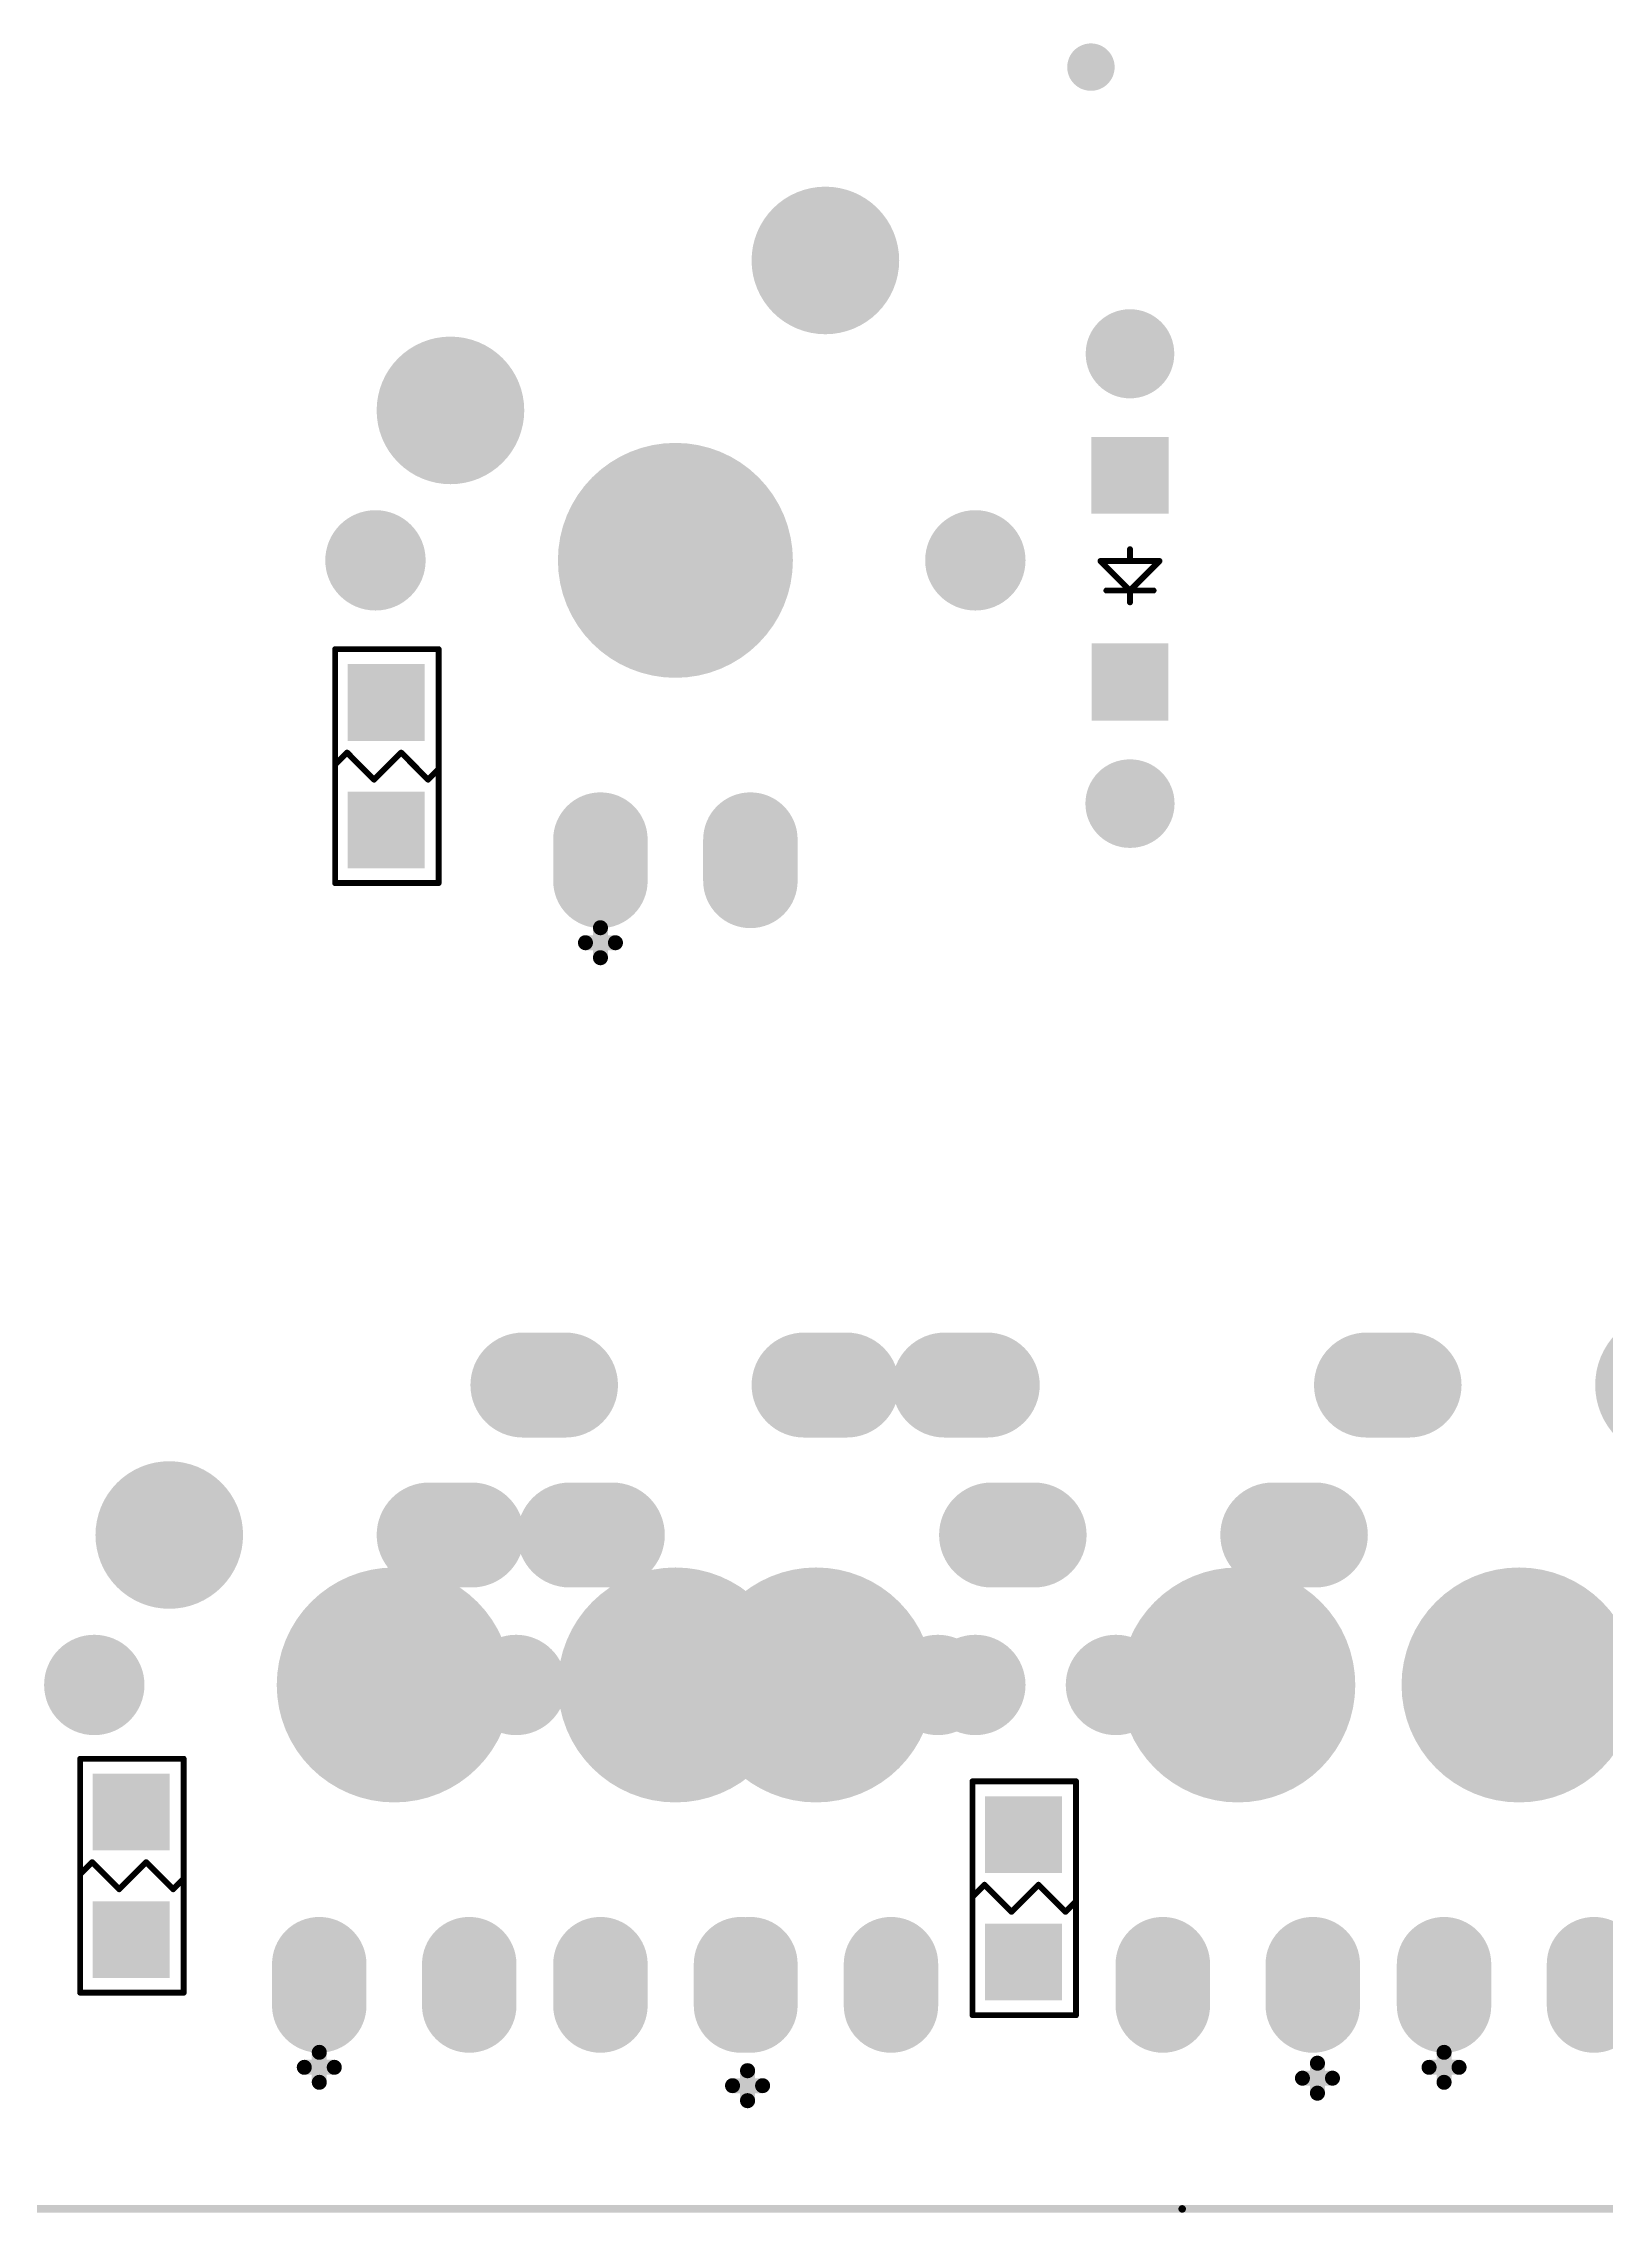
# Model space of a CAD drawing. Extents: x 407 to 769, y 688 to 804.
# Drawn here: x 620.35 to 646.83, y 689.54 to 726.29 of the extents above; entities that cross this region are included whole.
import ezdxf

# ---------------------------------------------------------------- set-up
doc = ezdxf.new("R2010")
doc.units = 0
doc.layers.get('0').update_dxf_attribs({"linetype": 'CONTINUOUS'})
for name, color, linetype in [('BOTTOMOVERLAY', 54, 'CONTINUOUS'), ('BOTTOMPASTE', 16, 'CONTINUOUS'), ('BOTTOMSOLDER', 6, 'CONTINUOUS'), ('KEEPOUTLAYER', 6, 'CONTINUOUS'), ('MULTILAYER', 9, 'CONTINUOUS'), ('TOPSOLDER', 216, 'CONTINUOUS')]:
    doc.layers.add(name, color=color, linetype=linetype)

# ---------------------------------------------------------------- blocks, each defined once
blk = doc.blocks.new('R0805_B_11')
at = {"layer": 'BOTTOMOVERLAY', "const_width": 0.1}
for points in [[(-0.889, 1.981), (0.864, 1.981)], [(-0.889, -1.981), (-0.889, 1.981)], [(0.864, -1.981), (0.864, 1.981)], [(-0.889, 0.025), (-0.686, 0.229)], [(-0.686, 0.229), (-0.229, -0.229)], [(-0.229, -0.229), (0, 0)], [(0, 0), (0.229, 0.229)], [(0.229, 0.229), (0.686, -0.229)], [(0.686, -0.229), (0.864, -0.051)], [(-0.889, -1.981), (0.864, -1.981)]]:
    blk.add_lwpolyline(points, dxfattribs=at)
at = {"layer": 'BOTTOMOVERLAY', "const_width": 0.05}
for points in [[(-0.914, 1.981, 1), (-0.864, 1.981, 1)], [(-0.914, 1.981, 1), (-0.864, 1.981, 1)], [(0.839, 1.981, 1), (0.889, 1.981, 1)], [(0.839, 1.981, 1), (0.889, 1.981, 1)], [(-0.914, 0.025, 1), (-0.864, 0.025, 1)], [(-0.711, 0.229, 1), (-0.661, 0.229, 1)], [(-0.711, 0.229, 1), (-0.661, 0.229, 1)], [(-0.025, 0, 1), (0.025, 0, 1)], [(-0.025, 0, 1), (0.025, 0, 1)], [(0.204, 0.229, 1), (0.254, 0.229, 1)], [(0.204, 0.229, 1), (0.254, 0.229, 1)], [(-0.254, -0.229, 1), (-0.204, -0.229, 1)], [(-0.254, -0.229, 1), (-0.204, -0.229, 1)], [(0.661, -0.229, 1), (0.711, -0.229, 1)], [(0.661, -0.229, 1), (0.711, -0.229, 1)], [(0.839, -0.051, 1), (0.889, -0.051, 1)], [(-0.914, -1.981, 1), (-0.864, -1.981, 1)], [(-0.914, -1.981, 1), (-0.864, -1.981, 1)], [(0.839, -1.981, 1), (0.889, -1.981, 1)], [(0.839, -1.981, 1), (0.889, -1.981, 1)]]:
    blk.add_lwpolyline(points, format="xyb", close=True, dxfattribs=at)
at = {"layer": 'BOTTOMPASTE'}
for points in [[(0.625, 0.428), (0.625, 1.728), (-0.675, 0.428), (-0.675, 1.728)], [(0.625, -1.731), (0.625, -0.431), (-0.675, -1.731), (-0.675, -0.431)]]:
    blk.add_solid(points, dxfattribs=at)
at = {"layer": 'BOTTOMSOLDER'}
for points in [[(0.625, 0.428), (0.625, 1.728), (-0.675, 0.428), (-0.675, 1.728)], [(0.625, -1.731), (0.625, -0.431), (-0.675, -1.731), (-0.675, -0.431)]]:
    blk.add_solid(points, dxfattribs=at)
blk = doc.blocks.new('MX1UP__B_13')
at = {"layer": 'BOTTOMOVERLAY', "const_width": 0.254}
for points in [[(-1.27, -6.731), (-1.27, -6.223)], [(-1.524, -6.477), (-1.016, -6.477)]]:
    blk.add_lwpolyline(points, dxfattribs=at)
at = {"layer": 'BOTTOMOVERLAY', "const_width": 0.127}
for points in [[(-1.333, -6.223, 1), (-1.206, -6.223, 1)], [(-1.587, -6.477, 1), (-1.46, -6.477, 1)], [(-1.333, -6.731, 1), (-1.206, -6.731, 1)], [(-1.079, -6.477, 1), (-0.952, -6.477, 1)]]:
    blk.add_lwpolyline(points, format="xyb", close=True, dxfattribs=at)
at = {"layer": 'BOTTOMSOLDER'}
for points, const_width in [([(2.901, 5.08), (2.179, 5.08)], 1.778), ([(-1.27, -5.43), (-1.27, -4.73)], 1.6), ([(1.27, -5.43), (1.27, -4.73)], 1.6)]:
    blk.add_lwpolyline(points, dxfattribs=dict(at, const_width=const_width))
for points, const_width in [([(1.735, 5.08, 1), (2.624, 5.08, 1)], 0.889), ([(2.456, 5.08, 1), (3.345, 5.08, 1)], 0.889), ([(-4.435, 2.54, 1), (-3.185, 2.54, 1)], 1.25), ([(-0.995, 0, 1), (0.995, 0, 1)], 1.99), ([(-5.505, 0, 1), (-4.655, 0, 1)], 0.85), ([(4.655, 0, 1), (5.505, 0, 1)], 0.85), ([(-1.67, -4.73, 1), (-0.87, -4.73, 1)], 0.8), ([(0.87, -4.73, 1), (1.67, -4.73, 1)], 0.8), ([(-1.67, -5.43, 1), (-0.87, -5.43, 1)], 0.8), ([(0.87, -5.43, 1), (1.67, -5.43, 1)], 0.8)]:
    blk.add_lwpolyline(points, format="xyb", close=True, dxfattribs=dict(at, const_width=const_width))
at = {"layer": 'MULTILAYER'}
for points, const_width in [([(2.901, 5.08), (2.179, 5.08)], 1.778), ([(-1.27, -5.43), (-1.27, -4.73)], 1.6), ([(1.27, -5.43), (1.27, -4.73)], 1.6)]:
    blk.add_lwpolyline(points, dxfattribs=dict(at, const_width=const_width))
for points, const_width in [([(1.735, 5.08, 1), (2.624, 5.08, 1)], 0.889), ([(2.456, 5.08, 1), (3.345, 5.08, 1)], 0.889), ([(-4.435, 2.54, 1), (-3.185, 2.54, 1)], 1.25), ([(-0.995, 0, 1), (0.995, 0, 1)], 1.99), ([(-5.505, 0, 1), (-4.655, 0, 1)], 0.85), ([(4.655, 0, 1), (5.505, 0, 1)], 0.85), ([(-1.67, -4.73, 1), (-0.87, -4.73, 1)], 0.8), ([(0.87, -4.73, 1), (1.67, -4.73, 1)], 0.8), ([(-1.67, -5.43, 1), (-0.87, -5.43, 1)], 0.8), ([(0.87, -5.43, 1), (1.67, -5.43, 1)], 0.8)]:
    blk.add_lwpolyline(points, format="xyb", close=True, dxfattribs=dict(at, const_width=const_width))
at = {"layer": 'TOPSOLDER'}
for points, const_width in [([(2.901, 5.08), (2.179, 5.08)], 1.778), ([(-1.27, -5.43), (-1.27, -4.73)], 1.6), ([(1.27, -5.43), (1.27, -4.73)], 1.6)]:
    blk.add_lwpolyline(points, dxfattribs=dict(at, const_width=const_width))
for points, const_width in [([(1.735, 5.08, 1), (2.624, 5.08, 1)], 0.889), ([(2.456, 5.08, 1), (3.345, 5.08, 1)], 0.889), ([(-4.435, 2.54, 1), (-3.185, 2.54, 1)], 1.25), ([(-0.995, 0, 1), (0.995, 0, 1)], 1.99), ([(-5.505, 0, 1), (-4.655, 0, 1)], 0.85), ([(4.655, 0, 1), (5.505, 0, 1)], 0.85), ([(-1.67, -4.73, 1), (-0.87, -4.73, 1)], 0.8), ([(0.87, -4.73, 1), (1.67, -4.73, 1)], 0.8), ([(-1.67, -5.43, 1), (-0.87, -5.43, 1)], 0.8), ([(0.87, -5.43, 1), (1.67, -5.43, 1)], 0.8)]:
    blk.add_lwpolyline(points, format="xyb", close=True, dxfattribs=dict(at, const_width=const_width))
blk = doc.blocks.new('MX1UP__B_15')
at = {"layer": 'BOTTOMOVERLAY', "const_width": 0.254}
for points in [[(-1.27, -6.731), (-1.27, -6.223)], [(-1.524, -6.477), (-1.016, -6.477)]]:
    blk.add_lwpolyline(points, dxfattribs=at)
at = {"layer": 'BOTTOMOVERLAY', "const_width": 0.127}
for points in [[(-1.333, -6.223, 1), (-1.206, -6.223, 1)], [(-1.587, -6.477, 1), (-1.46, -6.477, 1)], [(-1.333, -6.731, 1), (-1.206, -6.731, 1)], [(-1.079, -6.477, 1), (-0.952, -6.477, 1)]]:
    blk.add_lwpolyline(points, format="xyb", close=True, dxfattribs=at)
at = {"layer": 'BOTTOMSOLDER'}
for points, const_width in [([(1.915, 5.08, 1), (3.165, 5.08, 1)], 1.25), ([(-4.615, 2.54, 1), (-3.726, 2.54, 1)], 0.889), ([(-3.894, 2.54, 1), (-3.005, 2.54, 1)], 0.889), ([(-0.995, 0, 1), (0.995, 0, 1)], 1.99), ([(-5.505, 0, 1), (-4.655, 0, 1)], 0.85), ([(4.655, 0, 1), (5.505, 0, 1)], 0.85), ([(-1.67, -4.73, 1), (-0.87, -4.73, 1)], 0.8), ([(0.87, -4.73, 1), (1.67, -4.73, 1)], 0.8), ([(-1.67, -5.43, 1), (-0.87, -5.43, 1)], 0.8), ([(0.87, -5.43, 1), (1.67, -5.43, 1)], 0.8)]:
    blk.add_lwpolyline(points, format="xyb", close=True, dxfattribs=dict(at, const_width=const_width))
for points, const_width in [([(-3.449, 2.54), (-4.171, 2.54)], 1.778), ([(-1.27, -5.43), (-1.27, -4.73)], 1.6), ([(1.27, -5.43), (1.27, -4.73)], 1.6)]:
    blk.add_lwpolyline(points, dxfattribs=dict(at, const_width=const_width))
at = {"layer": 'MULTILAYER'}
for points, const_width in [([(1.915, 5.08, 1), (3.165, 5.08, 1)], 1.25), ([(-4.615, 2.54, 1), (-3.726, 2.54, 1)], 0.889), ([(-3.894, 2.54, 1), (-3.005, 2.54, 1)], 0.889), ([(-0.995, 0, 1), (0.995, 0, 1)], 1.99), ([(-5.505, 0, 1), (-4.655, 0, 1)], 0.85), ([(4.655, 0, 1), (5.505, 0, 1)], 0.85), ([(-1.67, -4.73, 1), (-0.87, -4.73, 1)], 0.8), ([(0.87, -4.73, 1), (1.67, -4.73, 1)], 0.8), ([(-1.67, -5.43, 1), (-0.87, -5.43, 1)], 0.8), ([(0.87, -5.43, 1), (1.67, -5.43, 1)], 0.8)]:
    blk.add_lwpolyline(points, format="xyb", close=True, dxfattribs=dict(at, const_width=const_width))
for points, const_width in [([(-3.449, 2.54), (-4.171, 2.54)], 1.778), ([(-1.27, -5.43), (-1.27, -4.73)], 1.6), ([(1.27, -5.43), (1.27, -4.73)], 1.6)]:
    blk.add_lwpolyline(points, dxfattribs=dict(at, const_width=const_width))
at = {"layer": 'TOPSOLDER'}
for points, const_width in [([(1.915, 5.08, 1), (3.165, 5.08, 1)], 1.25), ([(-4.615, 2.54, 1), (-3.726, 2.54, 1)], 0.889), ([(-3.894, 2.54, 1), (-3.005, 2.54, 1)], 0.889), ([(-0.995, 0, 1), (0.995, 0, 1)], 1.99), ([(-5.505, 0, 1), (-4.655, 0, 1)], 0.85), ([(4.655, 0, 1), (5.505, 0, 1)], 0.85), ([(-1.67, -4.73, 1), (-0.87, -4.73, 1)], 0.8), ([(0.87, -4.73, 1), (1.67, -4.73, 1)], 0.8), ([(-1.67, -5.43, 1), (-0.87, -5.43, 1)], 0.8), ([(0.87, -5.43, 1), (1.67, -5.43, 1)], 0.8)]:
    blk.add_lwpolyline(points, format="xyb", close=True, dxfattribs=dict(at, const_width=const_width))
for points, const_width in [([(-3.449, 2.54), (-4.171, 2.54)], 1.778), ([(-1.27, -5.43), (-1.27, -4.73)], 1.6), ([(1.27, -5.43), (1.27, -4.73)], 1.6)]:
    blk.add_lwpolyline(points, dxfattribs=dict(at, const_width=const_width))
blk = doc.blocks.new('IN4148G_B_36')
at = {"layer": 'BOTTOMOVERLAY', "const_width": 0.1}
for points in [[(0, 0.4), (0, 0.2)], [(0, 0.2), (-0.5, -0.3)], [(0.4, 0.2), (-0.4, 0.2)], [(0.5, -0.3), (0, 0.2)], [(0.5, -0.3), (-0.5, -0.3)], [(0, -0.3), (0, -0.5)]]:
    blk.add_lwpolyline(points, dxfattribs=at)
at = {"layer": 'BOTTOMOVERLAY', "const_width": 0.05}
for points in [[(-0.025, 0.4, 1), (0.025, 0.4, 1)], [(-0.425, 0.2, 1), (-0.375, 0.2, 1)], [(-0.025, 0.2, 1), (0.025, 0.2, 1)], [(-0.025, 0.2, 1), (0.025, 0.2, 1)], [(-0.025, 0.2, 1), (0.025, 0.2, 1)], [(0.375, 0.2, 1), (0.425, 0.2, 1)], [(-0.525, -0.3, 1), (-0.475, -0.3, 1)], [(-0.525, -0.3, 1), (-0.475, -0.3, 1)], [(-0.025, -0.3, 1), (0.025, -0.3, 1)], [(0.475, -0.3, 1), (0.525, -0.3, 1)], [(0.475, -0.3, 1), (0.525, -0.3, 1)], [(-0.025, -0.5, 1), (0.025, -0.5, 1)]]:
    blk.add_lwpolyline(points, format="xyb", close=True, dxfattribs=at)
at = {"layer": 'BOTTOMPASTE'}
for points in [[(-0.65, 1.095), (0.65, 1.095), (-0.65, 2.405), (0.65, 2.405)], [(-0.655, -2.4), (0.655, -2.4), (-0.655, -1.1), (0.655, -1.1)]]:
    blk.add_solid(points, dxfattribs=at)
at = {"layer": 'BOTTOMSOLDER', "const_width": 1.5}
for points in [[(0.005, 3.81), (-0.005, 3.81)], [(0, -3.805), (0, -3.815)]]:
    blk.add_lwpolyline(points, dxfattribs=at)
at = {"layer": 'BOTTOMSOLDER', "const_width": 0.75}
for points in [[(-0.38, 3.81, 1), (0.37, 3.81, 1)], [(-0.37, 3.81, 1), (0.38, 3.81, 1)], [(-0.375, -3.805, 1), (0.375, -3.805, 1)], [(-0.375, -3.815, 1), (0.375, -3.815, 1)]]:
    blk.add_lwpolyline(points, format="xyb", close=True, dxfattribs=at)
at = {"layer": 'BOTTOMSOLDER'}
for points in [[(-0.65, 1.095), (0.65, 1.095), (-0.65, 2.405), (0.65, 2.405)], [(-0.655, -2.4), (0.655, -2.4), (-0.655, -1.1), (0.655, -1.1)]]:
    blk.add_solid(points, dxfattribs=at)
at = {"layer": 'MULTILAYER', "const_width": 1.5}
for points in [[(0.005, 3.81), (-0.005, 3.81)], [(0, -3.805), (0, -3.815)]]:
    blk.add_lwpolyline(points, dxfattribs=at)
at = {"layer": 'MULTILAYER', "const_width": 0.75}
for points in [[(-0.38, 3.81, 1), (0.37, 3.81, 1)], [(-0.37, 3.81, 1), (0.38, 3.81, 1)], [(-0.375, -3.805, 1), (0.375, -3.805, 1)], [(-0.375, -3.815, 1), (0.375, -3.815, 1)]]:
    blk.add_lwpolyline(points, format="xyb", close=True, dxfattribs=at)
blk = doc.blocks.new('R0805_B_241')
at = {"layer": 'BOTTOMOVERLAY', "const_width": 0.1}
for points in [[(-0.889, 1.981), (0.864, 1.981)], [(-0.889, -1.981), (-0.889, 1.981)], [(0.864, -1.981), (0.864, 1.981)], [(-0.889, 0.025), (-0.686, 0.229)], [(-0.686, 0.229), (-0.229, -0.229)], [(-0.229, -0.229), (0, 0)], [(0, 0), (0.229, 0.229)], [(0.229, 0.229), (0.686, -0.229)], [(0.686, -0.229), (0.864, -0.051)], [(-0.889, -1.981), (0.864, -1.981)]]:
    blk.add_lwpolyline(points, dxfattribs=at)
at = {"layer": 'BOTTOMOVERLAY', "const_width": 0.05}
for points in [[(-0.914, 1.981, 1), (-0.864, 1.981, 1)], [(-0.914, 1.981, 1), (-0.864, 1.981, 1)], [(0.839, 1.981, 1), (0.889, 1.981, 1)], [(0.839, 1.981, 1), (0.889, 1.981, 1)], [(-0.914, 0.025, 1), (-0.864, 0.025, 1)], [(-0.711, 0.229, 1), (-0.661, 0.229, 1)], [(-0.711, 0.229, 1), (-0.661, 0.229, 1)], [(-0.025, 0, 1), (0.025, 0, 1)], [(-0.025, 0, 1), (0.025, 0, 1)], [(0.204, 0.229, 1), (0.254, 0.229, 1)], [(0.204, 0.229, 1), (0.254, 0.229, 1)], [(-0.254, -0.229, 1), (-0.204, -0.229, 1)], [(-0.254, -0.229, 1), (-0.204, -0.229, 1)], [(0.661, -0.229, 1), (0.711, -0.229, 1)], [(0.661, -0.229, 1), (0.711, -0.229, 1)], [(0.839, -0.051, 1), (0.889, -0.051, 1)], [(-0.914, -1.981, 1), (-0.864, -1.981, 1)], [(-0.914, -1.981, 1), (-0.864, -1.981, 1)], [(0.839, -1.981, 1), (0.889, -1.981, 1)], [(0.839, -1.981, 1), (0.889, -1.981, 1)]]:
    blk.add_lwpolyline(points, format="xyb", close=True, dxfattribs=at)
at = {"layer": 'BOTTOMPASTE'}
for points in [[(0.625, 0.428), (0.625, 1.728), (-0.675, 0.428), (-0.675, 1.728)], [(0.625, -1.731), (0.625, -0.431), (-0.675, -1.731), (-0.675, -0.431)]]:
    blk.add_solid(points, dxfattribs=at)
at = {"layer": 'BOTTOMSOLDER'}
for points in [[(0.625, 0.428), (0.625, 1.728), (-0.675, 0.428), (-0.675, 1.728)], [(0.625, -1.731), (0.625, -0.431), (-0.675, -1.731), (-0.675, -0.431)]]:
    blk.add_solid(points, dxfattribs=at)
blk = doc.blocks.new('R0805_B_253')
at = {"layer": 'BOTTOMOVERLAY', "const_width": 0.1}
for points in [[(-0.889, 1.981), (0.864, 1.981)], [(-0.889, -1.981), (-0.889, 1.981)], [(0.864, -1.981), (0.864, 1.981)], [(-0.889, 0.025), (-0.686, 0.229)], [(-0.686, 0.229), (-0.229, -0.229)], [(-0.229, -0.229), (0, 0)], [(0, 0), (0.229, 0.229)], [(0.229, 0.229), (0.686, -0.229)], [(0.686, -0.229), (0.864, -0.051)], [(-0.889, -1.981), (0.864, -1.981)]]:
    blk.add_lwpolyline(points, dxfattribs=at)
at = {"layer": 'BOTTOMOVERLAY', "const_width": 0.05}
for points in [[(-0.914, 1.981, 1), (-0.864, 1.981, 1)], [(-0.914, 1.981, 1), (-0.864, 1.981, 1)], [(0.839, 1.981, 1), (0.889, 1.981, 1)], [(0.839, 1.981, 1), (0.889, 1.981, 1)], [(-0.914, 0.025, 1), (-0.864, 0.025, 1)], [(-0.711, 0.229, 1), (-0.661, 0.229, 1)], [(-0.711, 0.229, 1), (-0.661, 0.229, 1)], [(-0.025, 0, 1), (0.025, 0, 1)], [(-0.025, 0, 1), (0.025, 0, 1)], [(0.204, 0.229, 1), (0.254, 0.229, 1)], [(0.204, 0.229, 1), (0.254, 0.229, 1)], [(-0.254, -0.229, 1), (-0.204, -0.229, 1)], [(-0.254, -0.229, 1), (-0.204, -0.229, 1)], [(0.661, -0.229, 1), (0.711, -0.229, 1)], [(0.661, -0.229, 1), (0.711, -0.229, 1)], [(0.839, -0.051, 1), (0.889, -0.051, 1)], [(-0.914, -1.981, 1), (-0.864, -1.981, 1)], [(-0.914, -1.981, 1), (-0.864, -1.981, 1)], [(0.839, -1.981, 1), (0.889, -1.981, 1)], [(0.839, -1.981, 1), (0.889, -1.981, 1)]]:
    blk.add_lwpolyline(points, format="xyb", close=True, dxfattribs=at)
at = {"layer": 'BOTTOMPASTE'}
for points in [[(0.625, 0.428), (0.625, 1.728), (-0.675, 0.428), (-0.675, 1.728)], [(0.625, -1.731), (0.625, -0.431), (-0.675, -1.731), (-0.675, -0.431)]]:
    blk.add_solid(points, dxfattribs=at)
at = {"layer": 'BOTTOMSOLDER'}
for points in [[(0.625, 0.428), (0.625, 1.728), (-0.675, 0.428), (-0.675, 1.728)], [(0.625, -1.731), (0.625, -0.431), (-0.675, -1.731), (-0.675, -0.431)]]:
    blk.add_solid(points, dxfattribs=at)
blk = doc.blocks.new('MX1UP_B_314')
at = {"layer": 'BOTTOMSOLDER'}
for points, const_width in [([(2.901, 5.08), (2.179, 5.08)], 1.778), ([(-3.449, 2.54), (-4.171, 2.54)], 1.778), ([(-1.27, -5.43), (-1.27, -4.73)], 1.6), ([(1.27, -5.43), (1.27, -4.73)], 1.6)]:
    blk.add_lwpolyline(points, dxfattribs=dict(at, const_width=const_width))
for points, const_width in [([(1.735, 5.08, 1), (2.624, 5.08, 1)], 0.889), ([(2.456, 5.08, 1), (3.345, 5.08, 1)], 0.889), ([(-4.615, 2.54, 1), (-3.726, 2.54, 1)], 0.889), ([(-3.894, 2.54, 1), (-3.005, 2.54, 1)], 0.889), ([(-0.995, 0, 1), (0.995, 0, 1)], 1.99), ([(-5.505, 0, 1), (-4.655, 0, 1)], 0.85), ([(4.655, 0, 1), (5.505, 0, 1)], 0.85), ([(-1.67, -4.73, 1), (-0.87, -4.73, 1)], 0.8), ([(0.87, -4.73, 1), (1.67, -4.73, 1)], 0.8), ([(-1.67, -5.43, 1), (-0.87, -5.43, 1)], 0.8), ([(0.87, -5.43, 1), (1.67, -5.43, 1)], 0.8)]:
    blk.add_lwpolyline(points, format="xyb", close=True, dxfattribs=dict(at, const_width=const_width))
at = {"layer": 'MULTILAYER'}
for points, const_width in [([(2.901, 5.08), (2.179, 5.08)], 1.778), ([(-3.449, 2.54), (-4.171, 2.54)], 1.778), ([(-1.27, -5.43), (-1.27, -4.73)], 1.6), ([(1.27, -5.43), (1.27, -4.73)], 1.6)]:
    blk.add_lwpolyline(points, dxfattribs=dict(at, const_width=const_width))
for points, const_width in [([(1.735, 5.08, 1), (2.624, 5.08, 1)], 0.889), ([(2.456, 5.08, 1), (3.345, 5.08, 1)], 0.889), ([(-4.615, 2.54, 1), (-3.726, 2.54, 1)], 0.889), ([(-3.894, 2.54, 1), (-3.005, 2.54, 1)], 0.889), ([(-0.995, 0, 1), (0.995, 0, 1)], 1.99), ([(-5.505, 0, 1), (-4.655, 0, 1)], 0.85), ([(4.655, 0, 1), (5.505, 0, 1)], 0.85), ([(-1.67, -4.73, 1), (-0.87, -4.73, 1)], 0.8), ([(0.87, -4.73, 1), (1.67, -4.73, 1)], 0.8), ([(-1.67, -5.43, 1), (-0.87, -5.43, 1)], 0.8), ([(0.87, -5.43, 1), (1.67, -5.43, 1)], 0.8)]:
    blk.add_lwpolyline(points, format="xyb", close=True, dxfattribs=dict(at, const_width=const_width))
at = {"layer": 'TOPSOLDER'}
for points, const_width in [([(2.901, 5.08), (2.179, 5.08)], 1.778), ([(-3.449, 2.54), (-4.171, 2.54)], 1.778), ([(-1.27, -5.43), (-1.27, -4.73)], 1.6), ([(1.27, -5.43), (1.27, -4.73)], 1.6)]:
    blk.add_lwpolyline(points, dxfattribs=dict(at, const_width=const_width))
for points, const_width in [([(1.735, 5.08, 1), (2.624, 5.08, 1)], 0.889), ([(2.456, 5.08, 1), (3.345, 5.08, 1)], 0.889), ([(-4.615, 2.54, 1), (-3.726, 2.54, 1)], 0.889), ([(-3.894, 2.54, 1), (-3.005, 2.54, 1)], 0.889), ([(-0.995, 0, 1), (0.995, 0, 1)], 1.99), ([(-5.505, 0, 1), (-4.655, 0, 1)], 0.85), ([(4.655, 0, 1), (5.505, 0, 1)], 0.85), ([(-1.67, -4.73, 1), (-0.87, -4.73, 1)], 0.8), ([(0.87, -4.73, 1), (1.67, -4.73, 1)], 0.8), ([(-1.67, -5.43, 1), (-0.87, -5.43, 1)], 0.8), ([(0.87, -5.43, 1), (1.67, -5.43, 1)], 0.8)]:
    blk.add_lwpolyline(points, format="xyb", close=True, dxfattribs=dict(at, const_width=const_width))
blk = doc.blocks.new('MX1UP_B_315')
at = {"layer": 'BOTTOMSOLDER'}
for points, const_width in [([(2.901, 5.08), (2.179, 5.08)], 1.778), ([(-3.449, 2.54), (-4.171, 2.54)], 1.778), ([(-1.27, -5.43), (-1.27, -4.73)], 1.6), ([(1.27, -5.43), (1.27, -4.73)], 1.6)]:
    blk.add_lwpolyline(points, dxfattribs=dict(at, const_width=const_width))
for points, const_width in [([(1.735, 5.08, 1), (2.624, 5.08, 1)], 0.889), ([(2.456, 5.08, 1), (3.345, 5.08, 1)], 0.889), ([(-4.615, 2.54, 1), (-3.726, 2.54, 1)], 0.889), ([(-3.894, 2.54, 1), (-3.005, 2.54, 1)], 0.889), ([(-0.995, 0, 1), (0.995, 0, 1)], 1.99), ([(-5.505, 0, 1), (-4.655, 0, 1)], 0.85), ([(4.655, 0, 1), (5.505, 0, 1)], 0.85), ([(-1.67, -4.73, 1), (-0.87, -4.73, 1)], 0.8), ([(0.87, -4.73, 1), (1.67, -4.73, 1)], 0.8), ([(-1.67, -5.43, 1), (-0.87, -5.43, 1)], 0.8), ([(0.87, -5.43, 1), (1.67, -5.43, 1)], 0.8)]:
    blk.add_lwpolyline(points, format="xyb", close=True, dxfattribs=dict(at, const_width=const_width))
at = {"layer": 'MULTILAYER'}
for points, const_width in [([(2.901, 5.08), (2.179, 5.08)], 1.778), ([(-3.449, 2.54), (-4.171, 2.54)], 1.778), ([(-1.27, -5.43), (-1.27, -4.73)], 1.6), ([(1.27, -5.43), (1.27, -4.73)], 1.6)]:
    blk.add_lwpolyline(points, dxfattribs=dict(at, const_width=const_width))
for points, const_width in [([(1.735, 5.08, 1), (2.624, 5.08, 1)], 0.889), ([(2.456, 5.08, 1), (3.345, 5.08, 1)], 0.889), ([(-4.615, 2.54, 1), (-3.726, 2.54, 1)], 0.889), ([(-3.894, 2.54, 1), (-3.005, 2.54, 1)], 0.889), ([(-0.995, 0, 1), (0.995, 0, 1)], 1.99), ([(-5.505, 0, 1), (-4.655, 0, 1)], 0.85), ([(4.655, 0, 1), (5.505, 0, 1)], 0.85), ([(-1.67, -4.73, 1), (-0.87, -4.73, 1)], 0.8), ([(0.87, -4.73, 1), (1.67, -4.73, 1)], 0.8), ([(-1.67, -5.43, 1), (-0.87, -5.43, 1)], 0.8), ([(0.87, -5.43, 1), (1.67, -5.43, 1)], 0.8)]:
    blk.add_lwpolyline(points, format="xyb", close=True, dxfattribs=dict(at, const_width=const_width))
at = {"layer": 'TOPSOLDER'}
for points, const_width in [([(2.901, 5.08), (2.179, 5.08)], 1.778), ([(-3.449, 2.54), (-4.171, 2.54)], 1.778), ([(-1.27, -5.43), (-1.27, -4.73)], 1.6), ([(1.27, -5.43), (1.27, -4.73)], 1.6)]:
    blk.add_lwpolyline(points, dxfattribs=dict(at, const_width=const_width))
for points, const_width in [([(1.735, 5.08, 1), (2.624, 5.08, 1)], 0.889), ([(2.456, 5.08, 1), (3.345, 5.08, 1)], 0.889), ([(-4.615, 2.54, 1), (-3.726, 2.54, 1)], 0.889), ([(-3.894, 2.54, 1), (-3.005, 2.54, 1)], 0.889), ([(-0.995, 0, 1), (0.995, 0, 1)], 1.99), ([(-5.505, 0, 1), (-4.655, 0, 1)], 0.85), ([(4.655, 0, 1), (5.505, 0, 1)], 0.85), ([(-1.67, -4.73, 1), (-0.87, -4.73, 1)], 0.8), ([(0.87, -4.73, 1), (1.67, -4.73, 1)], 0.8), ([(-1.67, -5.43, 1), (-0.87, -5.43, 1)], 0.8), ([(0.87, -5.43, 1), (1.67, -5.43, 1)], 0.8)]:
    blk.add_lwpolyline(points, format="xyb", close=True, dxfattribs=dict(at, const_width=const_width))
blk = doc.blocks.new('MX1UP__B_362')
at = {"layer": 'BOTTOMOVERLAY', "const_width": 0.254}
for points in [[(-1.27, -6.731), (-1.27, -6.223)], [(-1.524, -6.477), (-1.016, -6.477)]]:
    blk.add_lwpolyline(points, dxfattribs=at)
at = {"layer": 'BOTTOMOVERLAY', "const_width": 0.127}
for points in [[(-1.333, -6.223, 1), (-1.206, -6.223, 1)], [(-1.587, -6.477, 1), (-1.46, -6.477, 1)], [(-1.333, -6.731, 1), (-1.206, -6.731, 1)], [(-1.079, -6.477, 1), (-0.952, -6.477, 1)]]:
    blk.add_lwpolyline(points, format="xyb", close=True, dxfattribs=at)
at = {"layer": 'BOTTOMSOLDER'}
for points, const_width in [([(1.915, 5.08, 1), (3.165, 5.08, 1)], 1.25), ([(-4.435, 2.54, 1), (-3.185, 2.54, 1)], 1.25), ([(-0.995, 0, 1), (0.995, 0, 1)], 1.99), ([(-5.505, 0, 1), (-4.655, 0, 1)], 0.85), ([(4.655, 0, 1), (5.505, 0, 1)], 0.85), ([(-1.67, -4.73, 1), (-0.87, -4.73, 1)], 0.8), ([(0.87, -4.73, 1), (1.67, -4.73, 1)], 0.8), ([(-1.67, -5.43, 1), (-0.87, -5.43, 1)], 0.8), ([(0.87, -5.43, 1), (1.67, -5.43, 1)], 0.8)]:
    blk.add_lwpolyline(points, format="xyb", close=True, dxfattribs=dict(at, const_width=const_width))
at = {"layer": 'BOTTOMSOLDER', "const_width": 1.6}
for points in [[(-1.27, -5.43), (-1.27, -4.73)], [(1.27, -5.43), (1.27, -4.73)]]:
    blk.add_lwpolyline(points, dxfattribs=at)
at = {"layer": 'MULTILAYER'}
for points, const_width in [([(1.915, 5.08, 1), (3.165, 5.08, 1)], 1.25), ([(-4.435, 2.54, 1), (-3.185, 2.54, 1)], 1.25), ([(-0.995, 0, 1), (0.995, 0, 1)], 1.99), ([(-5.505, 0, 1), (-4.655, 0, 1)], 0.85), ([(4.655, 0, 1), (5.505, 0, 1)], 0.85), ([(-1.67, -4.73, 1), (-0.87, -4.73, 1)], 0.8), ([(0.87, -4.73, 1), (1.67, -4.73, 1)], 0.8), ([(-1.67, -5.43, 1), (-0.87, -5.43, 1)], 0.8), ([(0.87, -5.43, 1), (1.67, -5.43, 1)], 0.8)]:
    blk.add_lwpolyline(points, format="xyb", close=True, dxfattribs=dict(at, const_width=const_width))
at = {"layer": 'MULTILAYER', "const_width": 1.6}
for points in [[(-1.27, -5.43), (-1.27, -4.73)], [(1.27, -5.43), (1.27, -4.73)]]:
    blk.add_lwpolyline(points, dxfattribs=at)
at = {"layer": 'TOPSOLDER'}
for points, const_width in [([(1.915, 5.08, 1), (3.165, 5.08, 1)], 1.25), ([(-4.435, 2.54, 1), (-3.185, 2.54, 1)], 1.25), ([(-0.995, 0, 1), (0.995, 0, 1)], 1.99), ([(-5.505, 0, 1), (-4.655, 0, 1)], 0.85), ([(4.655, 0, 1), (5.505, 0, 1)], 0.85), ([(-1.67, -4.73, 1), (-0.87, -4.73, 1)], 0.8), ([(0.87, -4.73, 1), (1.67, -4.73, 1)], 0.8), ([(-1.67, -5.43, 1), (-0.87, -5.43, 1)], 0.8), ([(0.87, -5.43, 1), (1.67, -5.43, 1)], 0.8)]:
    blk.add_lwpolyline(points, format="xyb", close=True, dxfattribs=dict(at, const_width=const_width))
at = {"layer": 'TOPSOLDER', "const_width": 1.6}
for points in [[(-1.27, -5.43), (-1.27, -4.73)], [(1.27, -5.43), (1.27, -4.73)]]:
    blk.add_lwpolyline(points, dxfattribs=at)
blk = doc.blocks.new('MX1UP_B_369')
at = {"layer": 'BOTTOMSOLDER'}
for points, const_width in [([(2.901, 5.08), (2.179, 5.08)], 1.778), ([(-3.449, 2.54), (-4.171, 2.54)], 1.778), ([(-1.27, -5.43), (-1.27, -4.73)], 1.6), ([(1.27, -5.43), (1.27, -4.73)], 1.6)]:
    blk.add_lwpolyline(points, dxfattribs=dict(at, const_width=const_width))
for points, const_width in [([(1.735, 5.08, 1), (2.624, 5.08, 1)], 0.889), ([(2.456, 5.08, 1), (3.345, 5.08, 1)], 0.889), ([(-4.615, 2.54, 1), (-3.726, 2.54, 1)], 0.889), ([(-3.894, 2.54, 1), (-3.005, 2.54, 1)], 0.889), ([(-0.995, 0, 1), (0.995, 0, 1)], 1.99), ([(-5.505, 0, 1), (-4.655, 0, 1)], 0.85), ([(4.655, 0, 1), (5.505, 0, 1)], 0.85), ([(-1.67, -4.73, 1), (-0.87, -4.73, 1)], 0.8), ([(0.87, -4.73, 1), (1.67, -4.73, 1)], 0.8), ([(-1.67, -5.43, 1), (-0.87, -5.43, 1)], 0.8), ([(0.87, -5.43, 1), (1.67, -5.43, 1)], 0.8)]:
    blk.add_lwpolyline(points, format="xyb", close=True, dxfattribs=dict(at, const_width=const_width))
at = {"layer": 'MULTILAYER'}
for points, const_width in [([(2.901, 5.08), (2.179, 5.08)], 1.778), ([(-3.449, 2.54), (-4.171, 2.54)], 1.778), ([(-1.27, -5.43), (-1.27, -4.73)], 1.6), ([(1.27, -5.43), (1.27, -4.73)], 1.6)]:
    blk.add_lwpolyline(points, dxfattribs=dict(at, const_width=const_width))
for points, const_width in [([(1.735, 5.08, 1), (2.624, 5.08, 1)], 0.889), ([(2.456, 5.08, 1), (3.345, 5.08, 1)], 0.889), ([(-4.615, 2.54, 1), (-3.726, 2.54, 1)], 0.889), ([(-3.894, 2.54, 1), (-3.005, 2.54, 1)], 0.889), ([(-0.995, 0, 1), (0.995, 0, 1)], 1.99), ([(-5.505, 0, 1), (-4.655, 0, 1)], 0.85), ([(4.655, 0, 1), (5.505, 0, 1)], 0.85), ([(-1.67, -4.73, 1), (-0.87, -4.73, 1)], 0.8), ([(0.87, -4.73, 1), (1.67, -4.73, 1)], 0.8), ([(-1.67, -5.43, 1), (-0.87, -5.43, 1)], 0.8), ([(0.87, -5.43, 1), (1.67, -5.43, 1)], 0.8)]:
    blk.add_lwpolyline(points, format="xyb", close=True, dxfattribs=dict(at, const_width=const_width))
at = {"layer": 'TOPSOLDER'}
for points, const_width in [([(2.901, 5.08), (2.179, 5.08)], 1.778), ([(-3.449, 2.54), (-4.171, 2.54)], 1.778), ([(-1.27, -5.43), (-1.27, -4.73)], 1.6), ([(1.27, -5.43), (1.27, -4.73)], 1.6)]:
    blk.add_lwpolyline(points, dxfattribs=dict(at, const_width=const_width))
for points, const_width in [([(1.735, 5.08, 1), (2.624, 5.08, 1)], 0.889), ([(2.456, 5.08, 1), (3.345, 5.08, 1)], 0.889), ([(-4.615, 2.54, 1), (-3.726, 2.54, 1)], 0.889), ([(-3.894, 2.54, 1), (-3.005, 2.54, 1)], 0.889), ([(-0.995, 0, 1), (0.995, 0, 1)], 1.99), ([(-5.505, 0, 1), (-4.655, 0, 1)], 0.85), ([(4.655, 0, 1), (5.505, 0, 1)], 0.85), ([(-1.67, -4.73, 1), (-0.87, -4.73, 1)], 0.8), ([(0.87, -4.73, 1), (1.67, -4.73, 1)], 0.8), ([(-1.67, -5.43, 1), (-0.87, -5.43, 1)], 0.8), ([(0.87, -5.43, 1), (1.67, -5.43, 1)], 0.8)]:
    blk.add_lwpolyline(points, format="xyb", close=True, dxfattribs=dict(at, const_width=const_width))
blk = doc.blocks.new('__B_385')
at = {"layer": 'BOTTOMOVERLAY', "const_width": 0.254}
for points in [[(0, 0.254), (0, -0.254)], [(0.254, 0), (-0.254, 0)]]:
    blk.add_lwpolyline(points, dxfattribs=at)
at = {"layer": 'BOTTOMOVERLAY', "const_width": 0.127}
for points in [[(-0.064, 0.254, 1), (0.064, 0.254, 1)], [(-0.318, 0, 1), (-0.191, 0, 1)], [(0.191, 0, 1), (0.318, 0, 1)], [(-0.064, -0.254, 1), (0.064, -0.254, 1)]]:
    blk.add_lwpolyline(points, format="xyb", close=True, dxfattribs=at)
blk = doc.blocks.new('__B_386')
at = {"layer": 'BOTTOMOVERLAY', "const_width": 0.254}
for points in [[(0, 0.254), (0, -0.254)], [(0.254, 0), (-0.254, 0)]]:
    blk.add_lwpolyline(points, dxfattribs=at)
at = {"layer": 'BOTTOMOVERLAY', "const_width": 0.127}
for points in [[(-0.064, 0.254, 1), (0.064, 0.254, 1)], [(-0.318, 0, 1), (-0.191, 0, 1)], [(0.191, 0, 1), (0.318, 0, 1)], [(-0.064, -0.254, 1), (0.064, -0.254, 1)]]:
    blk.add_lwpolyline(points, format="xyb", close=True, dxfattribs=at)

msp = doc.modelspace()

# ---------------------------------------------------------------- linework, layer by layer
at = {"layer": 'BOTTOMSOLDER', "const_width": 0.402}
msp.add_lwpolyline([(637.895, 725.886, 1), (638.296, 725.886, 1)], format="xyb", close=True, dxfattribs=at)
at = {"layer": 'KEEPOUTLAYER', "const_width": 0.127}
for points in [[(573.146, 689.606), (639.641, 689.606)], [(639.641, 689.606), (766.464, 689.606)]]:
    msp.add_lwpolyline(points, dxfattribs=at)
at = {"layer": 'KEEPOUTLAYER', "const_width": 0.0635}
msp.add_lwpolyline([(639.609, 689.606, 1), (639.673, 689.606, 1)], format="xyb", close=True, dxfattribs=at)
msp.add_lwpolyline([(639.609, 689.606, 1), (639.673, 689.606, 1)], format="xyb", close=True, dxfattribs=at)
at = {"layer": 'MULTILAYER', "const_width": 0.3}
msp.add_lwpolyline([(637.946, 725.886, 1), (638.246, 725.886, 1)], format="xyb", close=True, dxfattribs=at)
at = {"layer": 'TOPSOLDER', "const_width": 0.402}
msp.add_lwpolyline([(637.895, 725.886, 1), (638.296, 725.886, 1)], format="xyb", close=True, dxfattribs=at)

# ---------------------------------------------------------------- block references
for name, p in [('MX1UP__B_362', (631.058, 717.531)), ('MX1UP__B_15', (645.346, 698.481)), ('MX1UP__B_13', (626.296, 698.481)), ('MX1UP_B_314', (631.058, 698.481)), ('MX1UP_B_315', (633.439, 698.481)), ('MX1UP_B_369', (640.583, 698.481))]:
    msp.add_blockref(name, p)
for name, p, rotation in [('IN4148G_B_36', (638.757, 717.22), 180), ('R0805_B_241', (626.184, 714.045), 360), ('R0805_B_11', (621.866, 695.249), 360), ('R0805_B_253', (636.979, 694.868), 360), ('__B_385', (632.28, 691.693), 180), ('__B_386', (641.932, 691.82), 180)]:
    msp.add_blockref(name, p, dxfattribs=dict(rotation=rotation))

# ---------------------------------------------------------------- texts
at = {"layer": 'BOTTOMOVERLAY', "text_generation_flag": 2}
for s, rotation, p in [('D176', 360, (620.469, 722.427)), ('D177', 360, (639.9, 722.427)), ('R31', 360, (627.101, 716.585)), ('/', 180, (630.765, 714.942)), ('R17', 360, (637.896, 697.408)), ('Fn', 180, (627.056, 695.86))]:
    msp.add_text(s, height=0.001, rotation=rotation, dxfattribs=at).set_placement(p)

doc.saveas('drawing.dxf')
